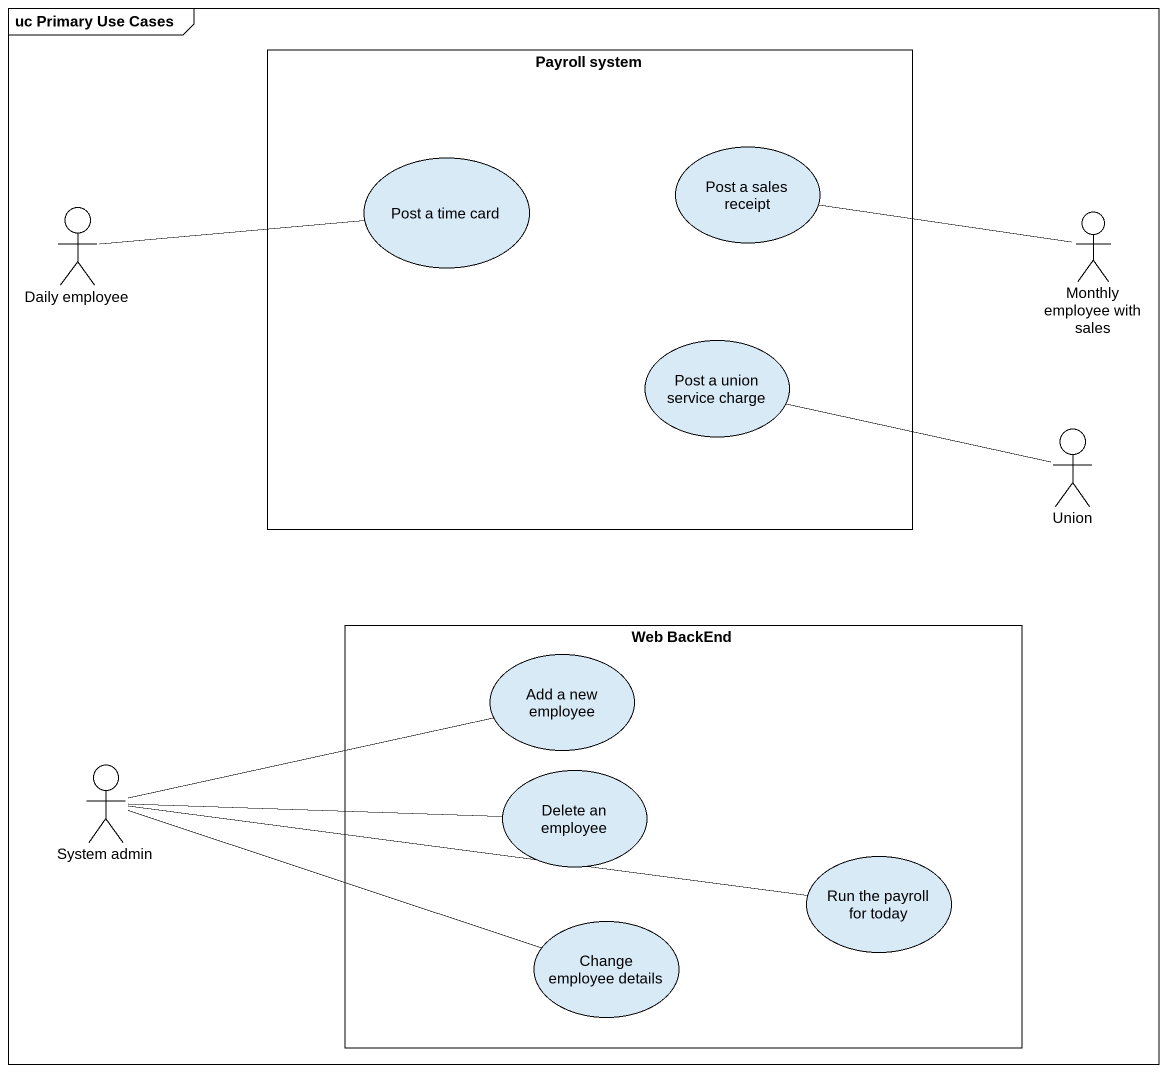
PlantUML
@startuml
mainframe uc Primary Use Cases
rectangle "Payroll system" as Payroll_system {
  usecase "Post a time card" as Post_a_time_card
  usecase "Post a sales receipt" as Post_a_sales_receipt
  usecase "Post a union service charge" as Post_a_union_service_charge
}
actor "Daily employee" as Daily_employee
actor "Monthly employee with sales" as Monthly_employee_with_sales
actor Union
rectangle "Web BackEnd" as Web_BackEnd {
  usecase "Add a new employee" as Add_a_new_employee
  usecase "Delete an employee" as Delete_an_employee
  usecase "Run the payroll for today" as Run_the_payroll_for_today
  usecase "Change employee details" as Change_employee_details
}
actor "System admin" as System_admin
Daily_employee -right- Post_a_time_card
Monthly_employee_with_sales -left- Post_a_sales_receipt
Post_a_union_service_charge -right- Union
System_admin -right- Add_a_new_employee
System_admin -right- Delete_an_employee
System_admin -right- Run_the_payroll_for_today
System_admin -right- Change_employee_details
@enduml
